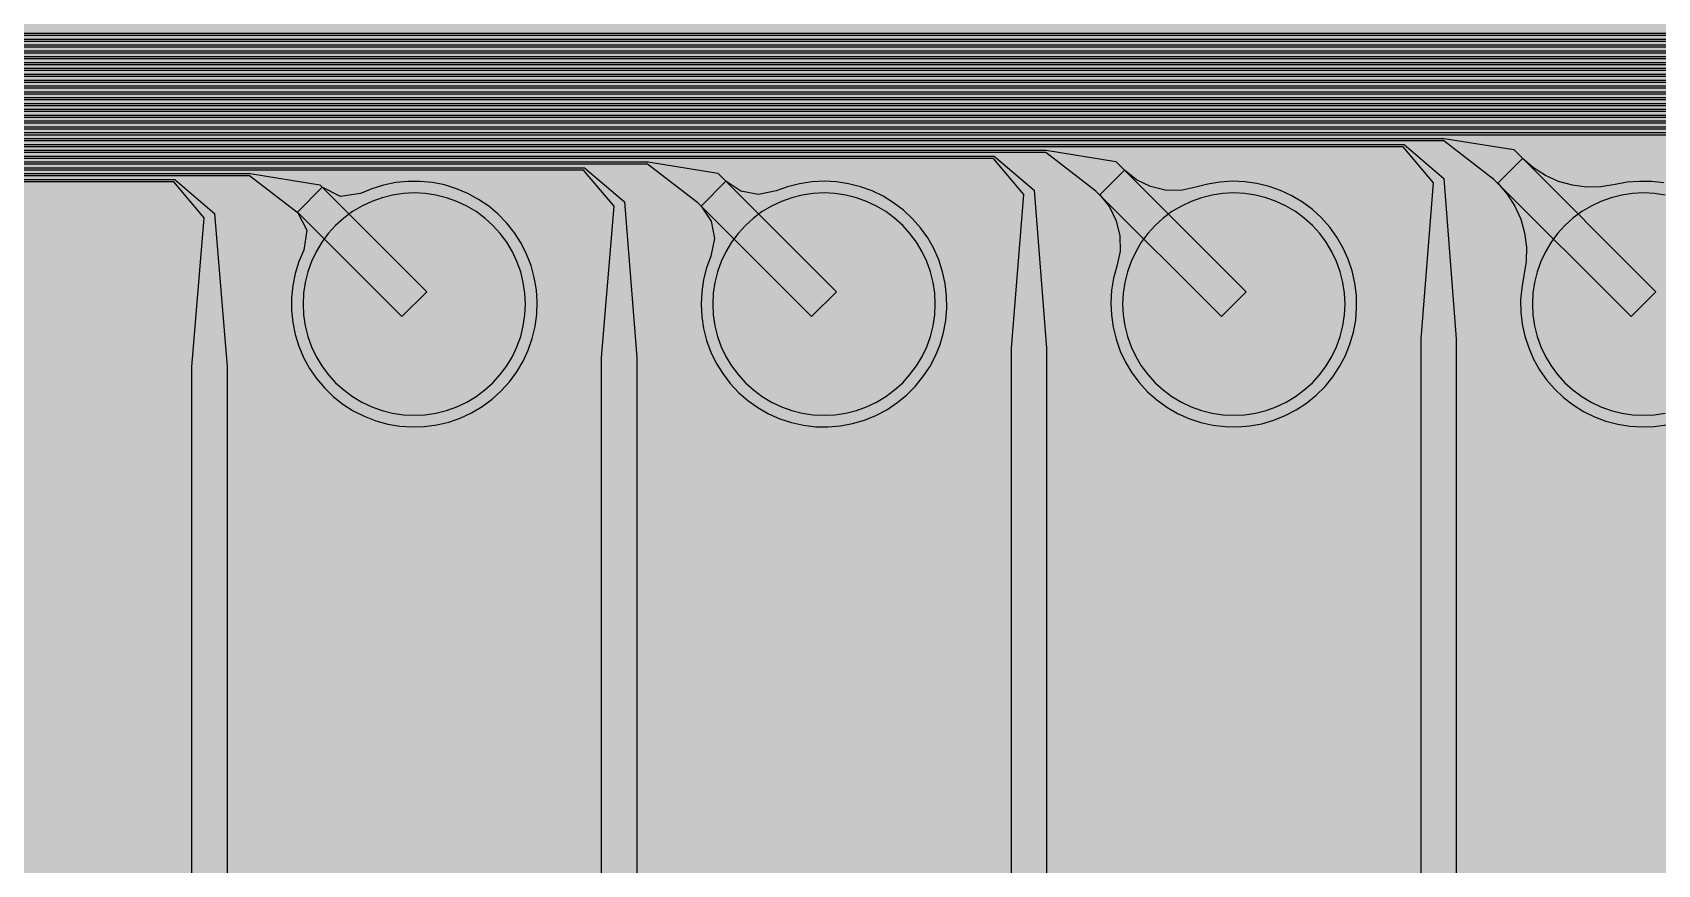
# Model space of a CAD drawing. Header units: metres. Extents: x -7240 to 10960, y -29667 to 1823.
# Drawn here: x -5403 to -4015, y -21631 to -20920 of the extents above; entities that cross this region are included whole.
import ezdxf

# ---------------------------------------------------------------- set-up
doc = ezdxf.new("R2010")
doc.units = ezdxf.units.M
for name, color, linetype in [('Metal1', 4, 'CONTINUOUS'), ('Polyimide', 7, 'CONTINUOUS'), ('Polyimide_Negative', 5, 'CONTINUOUS')]:
    doc.layers.add(name, color=color, linetype=linetype)

msp = doc.modelspace()

# ---------------------------------------------------------------- hatches: boundary and pattern name
at = {"layer": 'Polyimide'}
msp.add_hatch(color=7, dxfattribs=at).paths.add_polyline_path([(4088.5, -11806.9), (4098.7, -11851.2), (4115.6, -11893.5), (4138.6, -11932.7), (4167.4, -11968), (4201.1, -11998.5), (4239, -12023.6), (4280.3, -12042.7), (4349.2, -12073.7), (4413.2, -12113.8), (4471.3, -12162), (4522.3, -12217.7), (4565.4, -12279.7), (4599.7, -12346.9), (4624.7, -12418.2), (4639.9, -12492.2), (4645, -12567.5), (4639.9, -12642.8), (4624.7, -12716.8), (4599.7, -12788.1), (4565.4, -12855.3), (4522.3, -12917.3), (4471.3, -12973), (4413.2, -13021.2), (4349.2, -13061.3), (4280.3, -13092.3), (4239, -13111.4), (4201.1, -13136.5), (4167.4, -13167), (4138.6, -13202.3), (4115.6, -13241.5), (4098.7, -13283.8), (4088.5, -13328.1), (4085, -13373.5), (4085, -13567.5), (4099.4, -13861.6), (4142.6, -14152.8), (4214.2, -14438.4), (4313.4, -14715.5), (4439.2, -14981.7), (4590.6, -15234.2), (4766, -15470.7), (4963.7, -15688.8), (5181.8, -15886.5), (5418.3, -16061.9), (5670.8, -16213.3), (5936.9, -16339.1), (6214.1, -16438.3), (6499.7, -16509.9), (6790.9, -16553.1), (7085, -16567.5), (9960.4, -16567.5), (10038.8, -16571.4), (10116.4, -16582.9), (10192.6, -16601.9), (10266.5, -16628.4), (10337.5, -16662), (10404.8, -16702.3), (10467.9, -16749.1), (10526.1, -16801.8), (10578.8, -16860), (10625.6, -16923), (10665.9, -16990.4), (10699.5, -17061.4), (10725.9, -17135.3), (10745, -17211.4), (10756.5, -17289.1), (10760.4, -17367.5), (10760.4, -21957.3), (10721.6, -22012.9), (10686, -22070.6), (10653.6, -22130.1), (10624.5, -22191.4), (10598.9, -22254.2), (10576.8, -22318.2), (10558.3, -22383.5), (10543.4, -22449.6), (10532.2, -22516.5), (10524.7, -22583.8), (10521, -22651.5), (10521, -22719.3), (10524.7, -22787), (10532.2, -22854.4), (10543.4, -22921.2), (10558.3, -22987.4), (10576.8, -23052.6), (10598.9, -23116.7), (10624.5, -23179.5), (10653.6, -23240.7), (10686, -23300.3), (10721.6, -23357.9), (10760.4, -23413.5), (10760.4, -28667.5), (10756.5, -28745.9), (10745, -28823.6), (10725.9, -28899.7), (10699.5, -28973.6), (10665.9, -29044.6), (10625.6, -29112), (10578.8, -29175), (10526.1, -29233.2), (10467.9, -29285.9), (10404.8, -29332.7), (10337.5, -29373), (10266.5, -29406.6), (10192.6, -29433.1), (10116.4, -29452.1), (10038.8, -29463.6), (9960.4, -29467.5), (-6239.6, -29467.5), (-6318, -29463.6), (-6395.7, -29452.1), (-6471.9, -29433.1), (-6545.8, -29406.6), (-6616.7, -29373), (-6684.1, -29332.7), (-6747.1, -29285.9), (-6805.3, -29233.2), (-6858, -29175), (-6904.8, -29112), (-6945.2, -29044.6), (-6978.7, -28973.6), (-7005.2, -28899.7), (-7024.3, -28823.6), (-7035.8, -28745.9), (-7039.6, -28667.5), (-7039.6, -23426.3), (-6999.4, -23370.1), (-6962.3, -23311.6), (-6928.7, -23251.2), (-6898.5, -23189), (-6871.8, -23125.1), (-6848.8, -23059.9), (-6829.5, -22993.4), (-6814, -22926), (-6802.4, -22857.8), (-6794.6, -22789.1), (-6790.7, -22720), (-6790.7, -22650.8), (-6794.6, -22581.8), (-6802.4, -22513), (-6814, -22444.8), (-6829.5, -22377.4), (-6848.8, -22311), (-6871.8, -22245.7), (-6898.5, -22181.9), (-6928.7, -22119.7), (-6962.3, -22059.2), (-6999.4, -22000.8), (-7039.6, -21944.5), (-7039.6, -17367.5), (-7035.8, -17289.1), (-7024.3, -17211.4), (-7005.2, -17135.3), (-6978.7, -17061.4), (-6945.2, -16990.4), (-6904.8, -16923), (-6858, -16860), (-6805.3, -16801.8), (-6747.1, -16749.1), (-6684.1, -16702.3), (-6616.7, -16662), (-6545.8, -16628.4), (-6471.9, -16601.9), (-6395.7, -16582.9), (-6318, -16571.4), (-6239.6, -16567.5), (-3334, -16567.5), (-3039.9, -16553.1), (-2748.7, -16509.9), (-2463.1, -16438.3), (-2185.9, -16339.1), (-1919.8, -16213.3), (-1667.3, -16061.9), (-1430.8, -15886.5), (-1212.7, -15688.8), (-1015, -15470.7), (-839.6, -15234.2), (-688.2, -14981.7), (-562.4, -14715.5), (-463.2, -14438.4), (-391.6, -14152.8), (-348.4, -13861.6), (-334, -13567.5), (-334, -13373.5), (-337.5, -13328.1), (-347.7, -13283.8), (-364.6, -13241.5), (-387.6, -13202.3), (-416.4, -13167), (-450.1, -13136.5), (-488, -13111.4), (-529.3, -13092.3), (-529.3, -13092.3), (-598.2, -13061.3), (-662.2, -13021.2), (-720.3, -12973), (-771.3, -12917.3), (-814.4, -12855.3), (-848.7, -12788.1), (-873.7, -12716.8), (-888.9, -12642.8), (-894, -12567.5), (-888.9, -12492.2), (-873.7, -12418.2), (-848.7, -12346.9), (-814.4, -12279.7), (-771.3, -12217.7), (-720.3, -12162), (-662.2, -12113.8), (-598.2, -12073.7), (-529.3, -12042.7), (-488, -12023.6), (-450.1, -11998.5), (-416.4, -11968), (-387.6, -11932.7), (-364.6, -11893.5), (-347.7, -11851.2), (-337.5, -11806.9), (-334, -11761.5), (-334, -11074.3), (-337.5, -11028.9), (-347.7, -10984.6), (-364.6, -10942.4), (-387.6, -10903.1), (-416.4, -10867.8), (-450.1, -10837.3), (-488, -10812.2), (-529.3, -10793.2), (-529.3, -10793.2), (-598.2, -10762.1), (-662.2, -10722.1), (-720.3, -10673.8), (-771.3, -10618.1), (-814.4, -10556.1), (-848.7, -10488.9), (-873.7, -10417.6), (-888.9, -10343.7), (-894, -10268.3), (-888.9, -10193), (-873.7, -10119), (-848.7, -10047.8), (-814.4, -9980.5), (-771.3, -9918.5), (-720.3, -9862.9), (-662.2, -9814.6), (-598.2, -9774.6), (-529.3, -9743.5), (-488, -9724.5), (-450.1, -9699.4), (-416.4, -9668.8), (-387.6, -9633.5), (-364.6, -9594.3), (-347.7, -9552), (-337.5, -9507.7), (-334, -9462.4), (-334, -8775.1), (-337.5, -8729.8), (-347.7, -8685.5), (-364.6, -8643.2), (-387.6, -8604), (-416.4, -8568.7), (-450.1, -8538.1), (-488, -8513), (-529.3, -8494), (-529.3, -8494), (-598.2, -8462.9), (-662.2, -8422.9), (-720.3, -8374.6), (-771.3, -8319), (-814.4, -8257), (-848.7, -8189.7), (-873.7, -8118.5), (-888.9, -8044.5), (-894, -7969.2), (-888.9, -7893.8), (-873.7, -7819.9), (-848.7, -7748.6), (-814.4, -7681.4), (-771.3, -7619.4), (-720.3, -7563.7), (-662.2, -7515.4), (-598.2, -7475.4), (-529.3, -7444.3), (-529.3, -7444.3), (-488, -7425.3), (-450.1, -7400.2), (-416.4, -7369.7), (-387.6, -7334.4), (-364.6, -7295.1), (-347.7, -7252.9), (-337.5, -7208.6), (-334, -7163.2), (-334, -6476), (-337.5, -6430.6), (-347.7, -6386.3), (-364.6, -6344), (-387.6, -6304.8), (-416.4, -6269.5), (-450.1, -6239), (-488, -6213.9), (-529.3, -6194.8), (-529.3, -6194.8), (-598.2, -6163.8), (-662.2, -6123.7), (-720.3, -6075.5), (-771.3, -6019.8), (-814.4, -5957.8), (-848.7, -5890.6), (-873.7, -5819.3), (-888.9, -5745.3), (-894, -5670), (-888.9, -5594.7), (-873.7, -5520.7), (-848.7, -5449.4), (-814.4, -5382.2), (-771.3, -5320.2), (-720.3, -5264.5), (-662.2, -5216.3), (-598.2, -5176.2), (-529.3, -5145.2), (-529.3, -5145.2), (-488, -5126.1), (-450.1, -5101), (-416.4, -5070.5), (-387.6, -5035.2), (-364.6, -4996), (-347.7, -4953.7), (-337.5, -4909.4), (-334, -4864), (-334, 380), (-334, 1522.5), (-289, 1522.5), (-288.8, 1515.6), (-288.1, 1508.8), (-287, 1502), (-285.4, 1495.3), (-283.4, 1488.7), (-281, 1482.3), (-278.2, 1476.1), (-274.9, 1470), (-271.3, 1464.2), (-267.3, 1458.6), (-262.9, 1453.3), (-258.2, 1448.3), (-253.2, 1443.6), (-247.9, 1439.2), (-242.3, 1435.2), (-236.5, 1431.6), (-230.4, 1428.3), (-224.2, 1425.5), (-217.8, 1423.1), (-211.2, 1421.1), (-204.5, 1419.5), (-197.7, 1418.4), (-190.9, 1417.7), (-184, 1417.5), (-177.1, 1417.7), (-170.3, 1418.4), (-163.5, 1419.5), (-156.8, 1421.1), (-150.2, 1423.1), (-143.8, 1425.5), (-137.6, 1428.3), (-131.5, 1431.6), (-125.7, 1435.2), (-120.1, 1439.2), (-114.8, 1443.6), (-109.8, 1448.3), (-105.1, 1453.3), (-100.7, 1458.6), (-96.7, 1464.2), (-93.1, 1470), (-89.8, 1476.1), (-87, 1482.3), (-84.6, 1488.7), (-82.6, 1495.3), (-81, 1502), (-79.9, 1508.8), (-79.2, 1515.6), (-79, 1522.5), (1786, 1522.5), (3835, 1522.5), (3835.2, 1529), (3835.9, 1535.6), (3836.9, 1542), (3838.4, 1548.4), (3840.3, 1554.6), (3842.6, 1560.8), (3845.3, 1566.7), (3848.4, 1572.5), (3851.9, 1578.1), (3855.7, 1583.4), (3859.8, 1588.4), (3864.3, 1593.2), (3869.1, 1597.7), (3874.1, 1601.8), (3879.4, 1605.6), (3885, 1609.1), (3890.8, 1612.2), (3896.7, 1614.9), (3902.9, 1617.2), (3909.1, 1619.1), (3915.5, 1620.6), (3921.9, 1621.6), (3928.5, 1622.3), (3935, 1622.5), (3941.5, 1622.3), (3948.1, 1621.6), (3954.5, 1620.6), (3960.9, 1619.1), (3967.1, 1617.2), (3973.3, 1614.9), (3979.2, 1612.2), (3985, 1609.1), (3990.6, 1605.6), (3995.9, 1601.8), (4000.9, 1597.7), (4005.7, 1593.2), (4010.2, 1588.4), (4014.3, 1583.4), (4018.1, 1578.1), (4021.6, 1572.5), (4024.7, 1566.7), (4027.4, 1560.8), (4029.7, 1554.6), (4031.6, 1548.4), (4033.1, 1542), (4034.1, 1535.6), (4034.8, 1529), (4035, 1522.5), (4085, 1522.5), (4085, 380), (4085, 330), (4085, -4864), (4088.5, -4909.4), (4098.7, -4953.7), (4115.6, -4996), (4138.6, -5035.2), (4167.4, -5070.5), (4201.1, -5101), (4239, -5126.1), (4280.3, -5145.2), (4280.3, -5145.2), (4349.2, -5176.2), (4413.2, -5216.3), (4471.3, -5264.5), (4522.3, -5320.2), (4565.4, -5382.2), (4599.7, -5449.4), (4624.7, -5520.7), (4639.9, -5594.7), (4645, -5670), (4639.9, -5745.3), (4624.7, -5819.3), (4599.7, -5890.6), (4565.4, -5957.8), (4522.3, -6019.8), (4471.3, -6075.5), (4413.2, -6123.7), (4349.2, -6163.8), (4280.3, -6194.8), (4239, -6213.9), (4201.1, -6239), (4167.4, -6269.5), (4138.6, -6304.8), (4115.6, -6344), (4098.7, -6386.3), (4088.5, -6430.6), (4085, -6476), (4085, -11761.5), (4088.5, -11806.9)])

# ---------------------------------------------------------------- linework, layer by layer
at = {"layer": 'Metal1'}
for points in [[(1028.9, -18191.7), (1028.9, -22187.9), (998.3, -22218.5), (-5847.5, -22218.5), (-5878.1, -22187.9), (-5878.1, -20951.6), (-5847.5, -20921), (-1048.1, -20921), (-997.7, -20942.4), (-953, -21000), (-864.3, -21144.7), (-889.9, -21160.3), (-978.6, -21015.6), (-1007.7, -20952.8), (-1048.6, -20923), (-5846.7, -20923), (-5876.1, -20952.4), (-5876.1, -22187.1), (-5846.7, -22216.5), (997.5, -22216.5), (1026.9, -22187.1), (1026.9, -18191.7)], [(1023.9, -18191.7), (1023.9, -22182.9), (993.3, -22213.5), (-5842.5, -22213.5), (-5873.1, -22182.9), (-5873.1, -20956.6), (-5842.5, -20926), (-1081.7, -20926), (-1048.1, -20955.3), (-1037.1, -21110.2), (-1037.1, -21892.5), (-1067.1, -21892.5), (-1067.1, -21110.2), (-1056.2, -20958.7), (-1082.5, -20928), (-5841.7, -20928), (-5871.1, -20957.4), (-5871.1, -22182.1), (-5841.7, -22211.5), (992.5, -22211.5), (1021.9, -22182.1), (1021.9, -18191.7)], [(1018.9, -18191.7), (1018.9, -22177.9), (988.3, -22208.5), (-5837.5, -22208.5), (-5868.1, -22177.9), (-5868.1, -20961.6), (-5837.5, -20931), (-1398.1, -20931), (-1346.9, -20951.7), (-1306, -21001.5), (-1214.5, -21144.4), (-1239.8, -21160.6), (-1331.3, -21017.7), (-1357.4, -20962.9), (-1398.6, -20933), (-5836.7, -20933), (-5866.1, -20962.4), (-5866.1, -22177.1), (-5836.7, -22206.5), (987.5, -22206.5), (1016.9, -22177.1), (1016.9, -18191.7)], [(1013.9, -18191.7), (1013.9, -22172.9), (983.3, -22203.5), (-5832.5, -22203.5), (-5863.1, -22172.9), (-5863.1, -20966.6), (-5832.5, -20936), (-1431.7, -20936), (-1398.1, -20965.3), (-1387.1, -21118.2), (-1387.1, -21892.5), (-1417.1, -21892.5), (-1417.1, -21118.2), (-1406.2, -20968.7), (-1432.5, -20938), (-5831.7, -20938), (-5861.1, -20967.4), (-5861.1, -22172.1), (-5831.7, -22201.5), (982.5, -22201.5), (1011.9, -22172.1), (1011.9, -18191.7)], [(1008.9, -18191.7), (1008.9, -22167.9), (978.3, -22198.5), (-5827.5, -22198.5), (-5858.1, -22167.9), (-5858.1, -20971.6), (-5827.5, -20941), (-1748.1, -20941), (-1696.1, -20960.8), (-1659.2, -21003.2), (-1564.7, -21144.1), (-1589.6, -21160.9), (-1684.1, -21019.9), (-1707.1, -20973), (-1748.6, -20943), (-5826.7, -20943), (-5856.1, -20972.4), (-5856.1, -22167.1), (-5826.7, -22196.5), (977.5, -22196.5), (1006.9, -22167.1), (1006.9, -18191.7)], [(1003.9, -18191.7), (1003.9, -22162.9), (973.3, -22193.5), (-5822.5, -22193.5), (-5853.1, -22162.9), (-5853.1, -20976.6), (-5822.5, -20946), (-1781.7, -20946), (-1748, -20975.3), (-1737.1, -21126.2), (-1737.1, -21892.5), (-1767.1, -21892.5), (-1767.1, -21126.2), (-1756.2, -20978.7), (-1782.5, -20948), (-5821.7, -20948), (-5851.1, -20977.4), (-5851.1, -22162.1), (-5821.7, -22191.5), (972.5, -22191.5), (1001.9, -22162.1), (1001.9, -18191.7)], [(998.9, -18191.7), (998.9, -22157.9), (968.3, -22188.5), (-5817.5, -22188.5), (-5848.1, -22157.9), (-5848.1, -20981.6), (-5817.5, -20951), (-2098.1, -20951), (-2045.3, -20969.9), (-2012.6, -21005.1), (-1914.9, -21143.9), (-1939.4, -21161.1), (-2037.1, -21022.4), (-2056.9, -20983.2), (-2098.6, -20953), (-5816.7, -20953), (-5846.1, -20982.4), (-5846.1, -22157.1), (-5816.7, -22186.5), (967.5, -22186.5), (996.9, -22157.1), (996.9, -18191.7)], [(993.9, -18191.7), (993.9, -22152.9), (963.3, -22183.5), (-5812.5, -22183.5), (-5843.1, -22152.9), (-5843.1, -20986.6), (-5812.5, -20956), (-2131.7, -20956), (-2098, -20985.3), (-2087.1, -21134.2), (-2087.1, -21892.5), (-2117.1, -21892.5), (-2117.1, -21134.2), (-2106.3, -20988.7), (-2132.5, -20958), (-5811.7, -20958), (-5841.1, -20987.4), (-5841.1, -22152.1), (-5811.7, -22181.5), (962.5, -22181.5), (991.9, -22152.1), (991.9, -18191.7)], [(988.9, -18191.7), (988.9, -22147.9), (958.3, -22178.5), (-5807.5, -22178.5), (-5838.1, -22147.9), (-5838.1, -20991.6), (-5807.5, -20961), (-2448.1, -20961), (-2394.4, -20978.8), (-2366.1, -21007.2), (-2265.1, -21143.6), (-2289.2, -21161.4), (-2390.2, -21025.1), (-2406.6, -20993.4), (-2448.6, -20963), (-5806.7, -20963), (-5836.1, -20992.4), (-5836.1, -22147.1), (-5806.7, -22176.5), (957.5, -22176.5), (986.9, -22147.1), (986.9, -18191.7)], [(983.9, -18191.7), (983.9, -22142.9), (953.3, -22173.5), (-5802.5, -22173.5), (-5833.1, -22142.9), (-5833.1, -20996.6), (-5802.5, -20966), (-2481.7, -20966), (-2448, -20995.3), (-2437.1, -21142.2), (-2437.1, -21892.5), (-2467.1, -21892.5), (-2467.1, -21142.2), (-2456.3, -20998.7), (-2482.5, -20968), (-5801.7, -20968), (-5831.1, -20997.4), (-5831.1, -22142.1), (-5801.7, -22171.5), (952.5, -22171.5), (981.9, -22142.1), (981.9, -18191.7)], [(978.9, -18191.7), (978.9, -22137.9), (948.3, -22168.5), (-5797.5, -22168.5), (-5828.1, -22137.9), (-5828.1, -21001.6), (-5797.5, -20971), (-2798.1, -20971), (-2743.4, -20987.6), (-2719.9, -21009.6), (-2615.3, -21143.3), (-2638.9, -21161.7), (-2743.5, -21028.1), (-2756.3, -21003.6), (-2798.6, -20973), (-5796.7, -20973), (-5826.1, -21002.4), (-5826.1, -22137.1), (-5796.7, -22166.5), (947.5, -22166.5), (976.9, -22137.1), (976.9, -18191.7)], [(973.9, -18191.7), (973.9, -22132.9), (943.3, -22163.5), (-5792.5, -22163.5), (-5823.1, -22132.9), (-5823.1, -21006.6), (-5792.5, -20976), (-2831.7, -20976), (-2797.9, -21005.3), (-2787.1, -21150.2), (-2787.1, -21892.5), (-2817.1, -21892.5), (-2817.1, -21150.2), (-2806.3, -21008.7), (-2832.5, -20978), (-5791.7, -20978), (-5821.1, -21007.4), (-5821.1, -22132.1), (-5791.7, -22161.5), (942.5, -22161.5), (971.9, -22132.1), (971.9, -18191.7)], [(968.9, -18191.7), (968.9, -22127.9), (938.3, -22158.5), (-5787.5, -22158.5), (-5818.1, -22127.9), (-5818.1, -21011.6), (-5787.5, -20981), (-3177.4, -20981), (-3121.3, -20995.6), (-3086.5, -21021.9), (-2966.5, -21141.9), (-2987.7, -21163.1), (-3107.7, -21043.1), (-3131.5, -21010.9), (-3177.8, -20983), (-5786.7, -20983), (-5816.1, -21012.4), (-5816.1, -22127.1), (-5786.7, -22156.5), (937.5, -22156.5), (966.9, -22127.1), (966.9, -18191.7)], [(963.9, -18191.7), (963.9, -22122.9), (933.3, -22153.5), (-5782.5, -22153.5), (-5813.1, -22122.9), (-5813.1, -21016.6), (-5782.5, -20986), (-3181.7, -20986), (-3147.9, -21015.2), (-3137.1, -21158.2), (-3137.1, -21892.5), (-3167.1, -21892.5), (-3167.1, -21158.2), (-3156.4, -21018.8), (-3182.5, -20988), (-5781.7, -20988), (-5811.1, -21017.4), (-5811.1, -22122.1), (-5781.7, -22151.5), (932.5, -22151.5), (961.9, -22122.1), (961.9, -18191.7)], [(958.9, -18191.7), (958.9, -22117.9), (928.3, -22148.5), (-5777.5, -22148.5), (-5808.1, -22117.9), (-5808.1, -21021.6), (-5777.5, -20991), (-3517.4, -20991), (-3460.5, -21004.4), (-3436.5, -21021.9), (-3316.5, -21141.9), (-3337.7, -21163.1), (-3457.7, -21043.1), (-3472.3, -21022), (-3517.8, -20993), (-5776.7, -20993), (-5806.1, -21022.4), (-5806.1, -22117.1), (-5776.7, -22146.5), (927.5, -22146.5), (956.9, -22117.1), (956.9, -18191.7)], [(953.9, -18191.7), (953.9, -22112.9), (923.3, -22143.5), (-5772.5, -22143.5), (-5803.1, -22112.9), (-5803.1, -21026.6), (-5772.5, -20996), (-3531.7, -20996), (-3497.9, -21025.2), (-3487.1, -21166.2), (-3487.1, -21892.5), (-3517.1, -21892.5), (-3517.1, -21166.2), (-3506.4, -21028.8), (-3532.5, -20998), (-5771.7, -20998), (-5801.1, -21027.4), (-5801.1, -22112.1), (-5771.7, -22141.5), (922.5, -22141.5), (951.9, -22112.1), (951.9, -18191.7)], [(948.9, -18191.7), (948.9, -22107.9), (918.3, -22138.5), (-5767.5, -22138.5), (-5798.1, -22107.9), (-5798.1, -21031.6), (-5767.5, -21001), (-3857.4, -21001), (-3799.4, -21012.8), (-3786.5, -21021.9), (-3666.5, -21141.9), (-3687.7, -21163.1), (-3807.7, -21043.1), (-3813.4, -21033.7), (-3857.8, -21003), (-5766.7, -21003), (-5796.1, -21032.4), (-5796.1, -22107.1), (-5766.7, -22136.5), (917.5, -22136.5), (946.9, -22107.1), (946.9, -18191.7)], [(943.9, -18191.7), (943.9, -22102.9), (913.3, -22133.5), (-5762.5, -22133.5), (-5793.1, -22102.9), (-5793.1, -21036.6), (-5762.5, -21006), (-3881.7, -21006), (-3847.8, -21035.2), (-3837.1, -21174.2), (-3837.1, -21892.5), (-3867.1, -21892.5), (-3867.1, -21174.2), (-3856.4, -21038.8), (-3882.5, -21008), (-5761.7, -21008), (-5791.1, -21037.4), (-5791.1, -22102.1), (-5761.7, -22131.5), (912.5, -22131.5), (941.9, -22102.1), (941.9, -18191.7)], [(938.9, -18191.7), (938.9, -22097.9), (908.3, -22128.5), (-5757.5, -22128.5), (-5788.1, -22097.9), (-5788.1, -21041.6), (-5757.5, -21011), (-4197.4, -21011), (-4137.9, -21020.5), (-4016.5, -21141.9), (-4037.7, -21163.1), (-4154.9, -21045.9), (-4197.8, -21013), (-5756.7, -21013), (-5786.1, -21042.4), (-5786.1, -22097.1), (-5756.7, -22126.5), (907.5, -22126.5), (936.9, -22097.1), (936.9, -18191.7)], [(933.9, -18191.7), (933.9, -22092.9), (903.3, -22123.5), (-5752.5, -22123.5), (-5783.1, -22092.9), (-5783.1, -21046.6), (-5752.5, -21016), (-4231.7, -21016), (-4197.8, -21045.2), (-4187.1, -21182.2), (-4187.1, -21892.5), (-4217.1, -21892.5), (-4217.1, -21182.2), (-4206.5, -21048.8), (-4232.5, -21018), (-5751.7, -21018), (-5781.1, -21047.4), (-5781.1, -22092.1), (-5751.7, -22121.5), (902.5, -22121.5), (931.9, -22092.1), (931.9, -18191.7)], [(928.9, -18191.7), (928.9, -22087.9), (898.3, -22118.5), (-5747.5, -22118.5), (-5778.1, -22087.9), (-5778.1, -21051.6), (-5747.5, -21021), (-4537.4, -21021), (-4477.9, -21030.5), (-4366.5, -21141.9), (-4387.7, -21163.1), (-4494.9, -21055.9), (-4537.8, -21023), (-5746.7, -21023), (-5776.1, -21052.4), (-5776.1, -22087.1), (-5746.7, -22116.5), (897.5, -22116.5), (926.9, -22087.1), (926.9, -18191.7)], [(923.9, -18191.7), (923.9, -22082.9), (893.3, -22113.5), (-5742.5, -22113.5), (-5773.1, -22082.9), (-5773.1, -21056.6), (-5742.5, -21026), (-4581.7, -21026), (-4547.7, -21055.2), (-4537.1, -21190.2), (-4537.1, -21892.5), (-4567.1, -21892.5), (-4567.1, -21190.2), (-4556.5, -21058.8), (-4582.5, -21028), (-5741.7, -21028), (-5771.1, -21057.4), (-5771.1, -22082.1), (-5741.7, -22111.5), (892.5, -22111.5), (921.9, -22082.1), (921.9, -18191.7)], [(918.9, -18191.7), (918.9, -22077.9), (888.3, -22108.5), (-5737.5, -22108.5), (-5768.1, -22077.9), (-5768.1, -21061.6), (-5737.5, -21031), (-4877.4, -21031), (-4817.9, -21040.5), (-4716.5, -21141.9), (-4737.7, -21163.1), (-4834.9, -21065.9), (-4877.8, -21033), (-5736.7, -21033), (-5766.1, -21062.4), (-5766.1, -22077.1), (-5736.7, -22106.5), (887.5, -22106.5), (916.9, -22077.1), (916.9, -18191.7)], [(913.9, -18191.7), (913.9, -22072.9), (883.3, -22103.5), (-5732.5, -22103.5), (-5763.1, -22072.9), (-5763.1, -21066.6), (-5732.5, -21036), (-4931.7, -21036), (-4897.7, -21065.2), (-4887.1, -21198.2), (-4887.1, -21892.5), (-4917.1, -21892.5), (-4917.1, -21198.2), (-4906.5, -21068.8), (-4932.5, -21038), (-5731.7, -21038), (-5761.1, -21067.4), (-5761.1, -22072.1), (-5731.7, -22101.5), (882.5, -22101.5), (911.9, -22072.1), (911.9, -18191.7)], [(908.9, -18191.7), (908.9, -22067.9), (878.3, -22098.5), (-5727.5, -22098.5), (-5758.1, -22067.9), (-5758.1, -21071.6), (-5727.5, -21041), (-5217.4, -21041), (-5157.9, -21050.5), (-5066.5, -21141.9), (-5087.7, -21163.1), (-5174.9, -21075.9), (-5217.8, -21043), (-5726.7, -21043), (-5756.1, -21072.4), (-5756.1, -22067.1), (-5726.7, -22096.5), (877.5, -22096.5), (906.9, -22067.1), (906.9, -18191.7)], [(903.9, -18191.7), (903.9, -22062.9), (873.3, -22093.5), (-5722.5, -22093.5), (-5753.1, -22062.9), (-5753.1, -21076.6), (-5722.5, -21046), (-5281.7, -21046), (-5247.7, -21075.2), (-5237.1, -21206.2), (-5237.1, -21892.5), (-5267.1, -21892.5), (-5267.1, -21206.2), (-5256.6, -21078.8), (-5282.5, -21048), (-5721.7, -21048), (-5751.1, -21077.4), (-5751.1, -22062.1), (-5721.7, -22091.5), (872.5, -22091.5), (901.9, -22062.1), (901.9, -18191.7)], [(-4009.9, -21048.9), (-4020.3, -21047.7), (-4030.7, -21047.6), (-4041.2, -21048.4), (-4051.4, -21050.4), (-4063.5, -21052.3), (-4075.8, -21052.5), (-4087.9, -21050.9), (-4099.7, -21047.6), (-4110.8, -21042.6), (-4121.2, -21036), (-4130.4, -21028), (-4151.6, -21049.2), (-4151.6, -21049.2), (-4143.6, -21058.5), (-4137.1, -21068.8), (-4132, -21080), (-4128.7, -21091.7), (-4127.1, -21103.9), (-4127.3, -21116.1), (-4129.3, -21128.2), (-4131.2, -21138.5), (-4132.1, -21148.9), (-4131.9, -21159.3), (-4130.7, -21169.7), (-4128.5, -21179.9), (-4125.2, -21189.9), (-4121, -21199.5), (-4115.9, -21208.6), (-4109.9, -21217.1), (-4103.1, -21225), (-4095.5, -21232.2), (-4087.2, -21238.6), (-4078.3, -21244.2), (-4069, -21248.8), (-4059.2, -21252.5), (-4049.1, -21255.2), (-4038.8, -21256.9), (-4028.3, -21257.5), (-4017.9, -21257.1), (-4007.5, -21255.7)]]:
    msp.add_lwpolyline(points, dxfattribs=at)
for points in [[(-4491.6, -21059.2), (-4483.4, -21069.5), (-4477.6, -21081.3), (-4474.5, -21094.1), (-4474.3, -21107.2), (-4477, -21120.1), (-4479.8, -21130.3), (-4481.5, -21140.7), (-4482.1, -21151.3), (-4481.7, -21161.9), (-4480.2, -21172.3), (-4477.7, -21182.6), (-4474.2, -21192.6), (-4469.7, -21202.1), (-4464.2, -21211.2), (-4457.9, -21219.6), (-4450.7, -21227.4), (-4442.8, -21234.4), (-4434.2, -21240.6), (-4425.1, -21245.9), (-4415.4, -21250.3), (-4405.4, -21253.6), (-4395.1, -21256), (-4384.6, -21257.2), (-4374, -21257.5), (-4363.5, -21256.6), (-4353.1, -21254.7), (-4342.9, -21251.8), (-4333.1, -21247.8), (-4323.7, -21242.9), (-4314.9, -21237.1), (-4306.7, -21230.4), (-4299.2, -21222.9), (-4292.5, -21214.7), (-4286.7, -21205.9), (-4281.8, -21196.5), (-4277.9, -21186.7), (-4274.9, -21176.6), (-4273, -21166.2), (-4272.2, -21155.6), (-4272.4, -21145), (-4273.7, -21134.6), (-4276, -21124.2), (-4279.4, -21114.2), (-4283.7, -21104.6), (-4289, -21095.4), (-4295.2, -21086.8), (-4302.2, -21078.9), (-4310, -21071.8), (-4318.4, -21065.4), (-4327.5, -21060), (-4337.1, -21055.4), (-4347, -21051.9), (-4357.3, -21049.4), (-4367.8, -21047.9), (-4378.3, -21047.5), (-4388.9, -21048.2), (-4399.3, -21049.9), (-4409.5, -21052.6), (-4422.4, -21055.3), (-4435.6, -21055.1), (-4448.3, -21052), (-4460.1, -21046.2), (-4470.4, -21038), (-4491.6, -21059.2)], [(-5177, -21073.8), (-5169, -21089.3), (-5171.5, -21106.5), (-5175.7, -21116.2), (-5178.8, -21126.3), (-5180.9, -21136.6), (-5182, -21147.1), (-5182, -21157.6), (-5181, -21168.1), (-5178.9, -21178.4), (-5175.8, -21188.5), (-5171.7, -21198.2), (-5166.6, -21207.4), (-5160.7, -21216.1), (-5153.9, -21224.1), (-5146.3, -21231.5), (-5138.1, -21238), (-5129.2, -21243.7), (-5119.8, -21248.4), (-5110, -21252.2), (-5099.8, -21255), (-5089.4, -21256.8), (-5078.9, -21257.5), (-5068.4, -21257.1), (-5058, -21255.7), (-5047.7, -21253.3), (-5037.8, -21249.9), (-5028.2, -21245.4), (-5019.2, -21240.1), (-5010.7, -21233.8), (-5002.9, -21226.7), (-4995.8, -21218.9), (-4989.6, -21210.5), (-4984.2, -21201.4), (-4979.8, -21191.8), (-4976.3, -21181.9), (-4973.9, -21171.7), (-4972.5, -21161.2), (-4972.1, -21150.7), (-4972.8, -21140.2), (-4974.6, -21129.8), (-4977.4, -21119.6), (-4981.2, -21109.8), (-4985.9, -21100.4), (-4991.6, -21091.6), (-4998.2, -21083.3), (-5005.5, -21075.7), (-5013.5, -21068.9), (-5022.2, -21063), (-5031.5, -21057.9), (-5041.2, -21053.9), (-5051.2, -21050.7), (-5061.5, -21048.7), (-5072, -21047.6), (-5082.6, -21047.6), (-5093, -21048.7), (-5103.3, -21050.8), (-5113.4, -21054), (-5123.1, -21058.1), (-5140.3, -21060.6), (-5155.8, -21052.6), (-5177, -21073.8)], [(-4832.1, -21068.7), (-4823.6, -21081.5), (-4820.7, -21096.5), (-4823.8, -21111.5), (-4827.4, -21121.4), (-4830, -21131.6), (-4831.6, -21142), (-4832.1, -21152.5), (-4831.6, -21163), (-4830, -21173.4), (-4827.4, -21183.6), (-4823.8, -21193.5), (-4819.2, -21203), (-4813.7, -21211.9), (-4807.3, -21220.3), (-4800.1, -21228), (-4792.2, -21234.9), (-4783.6, -21241), (-4774.5, -21246.2), (-4764.9, -21250.5), (-4754.9, -21253.8), (-4744.6, -21256), (-4734.1, -21257.3), (-4723.6, -21257.4), (-4713.1, -21256.6), (-4702.8, -21254.6), (-4692.7, -21251.7), (-4682.9, -21247.7), (-4673.6, -21242.8), (-4664.8, -21237), (-4656.7, -21230.4), (-4649.3, -21222.9), (-4642.6, -21214.8), (-4636.8, -21206), (-4631.9, -21196.7), (-4627.9, -21186.9), (-4625, -21176.8), (-4623.1, -21166.5), (-4622.2, -21156), (-4622.4, -21145.5), (-4623.6, -21135), (-4625.9, -21124.8), (-4629.1, -21114.8), (-4633.4, -21105.1), (-4638.6, -21096), (-4644.7, -21087.4), (-4651.6, -21079.5), (-4659.3, -21072.3), (-4667.7, -21065.9), (-4676.7, -21060.4), (-4686.1, -21055.8), (-4696, -21052.2), (-4706.2, -21049.6), (-4716.6, -21048), (-4727.1, -21047.5), (-4737.6, -21048), (-4748, -21049.6), (-4758.2, -21052.2), (-4768.1, -21055.8), (-4783.1, -21058.9), (-4798.2, -21056), (-4810.9, -21047.5), (-4832.1, -21068.7)]]:
    msp.add_lwpolyline(points, close=True, dxfattribs=at)
at = {"layer": 'Polyimide_Negative'}
for points in [[(-4982.1, -21152.5), (-4982.6, -21143.2), (-4984, -21134), (-4986.2, -21124.9), (-4989.4, -21116.1), (-4993.3, -21107.7), (-4998.1, -21099.7), (-5003.7, -21092.2), (-5009.9, -21085.3), (-5016.9, -21079.1), (-5024.3, -21073.5), (-5032.3, -21068.7), (-5040.8, -21064.7), (-5049.5, -21061.6), (-5058.6, -21059.3), (-5067.8, -21058), (-5077.1, -21057.5), (-5086.4, -21058), (-5095.7, -21059.3), (-5104.7, -21061.6), (-5113.5, -21064.7), (-5121.9, -21068.7), (-5129.9, -21073.5), (-5137.4, -21079.1), (-5144.3, -21085.3), (-5150.6, -21092.2), (-5156.1, -21099.7), (-5160.9, -21107.7), (-5164.9, -21116.1), (-5168, -21124.9), (-5170.3, -21134), (-5171.7, -21143.2), (-5172.1, -21152.5), (-5171.7, -21161.8), (-5170.3, -21171), (-5168, -21180.1), (-5164.9, -21188.9), (-5160.9, -21197.3), (-5156.1, -21205.3), (-5150.6, -21212.8), (-5144.3, -21219.7), (-5137.4, -21225.9), (-5129.9, -21231.5), (-5121.9, -21236.3), (-5113.5, -21240.3), (-5104.7, -21243.4), (-5095.7, -21245.7), (-5086.4, -21247), (-5077.1, -21247.5), (-5067.8, -21247), (-5058.6, -21245.7), (-5049.5, -21243.4), (-5040.8, -21240.3), (-5032.3, -21236.3), (-5024.3, -21231.5), (-5016.9, -21225.9), (-5009.9, -21219.7), (-5003.7, -21212.8), (-4998.1, -21205.3), (-4993.3, -21197.3), (-4989.4, -21188.9), (-4986.2, -21180.1), (-4984, -21171), (-4982.6, -21161.8), (-4982.1, -21152.5)], [(-4632.1, -21152.5), (-4632.6, -21143.2), (-4634, -21134), (-4636.2, -21124.9), (-4639.4, -21116.1), (-4643.3, -21107.7), (-4648.1, -21099.7), (-4653.7, -21092.2), (-4659.9, -21085.3), (-4666.9, -21079.1), (-4674.3, -21073.5), (-4682.3, -21068.7), (-4690.8, -21064.7), (-4699.5, -21061.6), (-4708.6, -21059.3), (-4717.8, -21058), (-4727.1, -21057.5), (-4736.4, -21058), (-4745.7, -21059.3), (-4754.7, -21061.6), (-4763.5, -21064.7), (-4771.9, -21068.7), (-4779.9, -21073.5), (-4787.4, -21079.1), (-4794.3, -21085.3), (-4800.6, -21092.2), (-4806.1, -21099.7), (-4810.9, -21107.7), (-4814.9, -21116.1), (-4818, -21124.9), (-4820.3, -21134), (-4821.7, -21143.2), (-4822.1, -21152.5), (-4821.7, -21161.8), (-4820.3, -21171), (-4818, -21180.1), (-4814.9, -21188.9), (-4810.9, -21197.3), (-4806.1, -21205.3), (-4800.6, -21212.8), (-4794.3, -21219.7), (-4787.4, -21225.9), (-4779.9, -21231.5), (-4771.9, -21236.3), (-4763.5, -21240.3), (-4754.7, -21243.4), (-4745.7, -21245.7), (-4736.4, -21247), (-4727.1, -21247.5), (-4717.8, -21247), (-4708.6, -21245.7), (-4699.5, -21243.4), (-4690.8, -21240.3), (-4682.3, -21236.3), (-4674.3, -21231.5), (-4666.9, -21225.9), (-4659.9, -21219.7), (-4653.7, -21212.8), (-4648.1, -21205.3), (-4643.3, -21197.3), (-4639.4, -21188.9), (-4636.2, -21180.1), (-4634, -21171), (-4632.6, -21161.8), (-4632.1, -21152.5)], [(-4282.1, -21152.5), (-4282.6, -21143.2), (-4284, -21134), (-4286.2, -21124.9), (-4289.4, -21116.1), (-4293.3, -21107.7), (-4298.1, -21099.7), (-4303.7, -21092.2), (-4309.9, -21085.3), (-4316.9, -21079.1), (-4324.3, -21073.5), (-4332.3, -21068.7), (-4340.8, -21064.7), (-4349.5, -21061.6), (-4358.6, -21059.3), (-4367.8, -21058), (-4377.1, -21057.5), (-4386.4, -21058), (-4395.7, -21059.3), (-4404.7, -21061.6), (-4413.5, -21064.7), (-4421.9, -21068.7), (-4429.9, -21073.5), (-4437.4, -21079.1), (-4444.3, -21085.3), (-4450.6, -21092.2), (-4456.1, -21099.7), (-4460.9, -21107.7), (-4464.9, -21116.1), (-4468, -21124.9), (-4470.3, -21134), (-4471.7, -21143.2), (-4472.1, -21152.5), (-4471.7, -21161.8), (-4470.3, -21171), (-4468, -21180.1), (-4464.9, -21188.9), (-4460.9, -21197.3), (-4456.1, -21205.3), (-4450.6, -21212.8), (-4444.3, -21219.7), (-4437.4, -21225.9), (-4429.9, -21231.5), (-4421.9, -21236.3), (-4413.5, -21240.3), (-4404.7, -21243.4), (-4395.7, -21245.7), (-4386.4, -21247), (-4377.1, -21247.5), (-4367.8, -21247), (-4358.6, -21245.7), (-4349.5, -21243.4), (-4340.8, -21240.3), (-4332.3, -21236.3), (-4324.3, -21231.5), (-4316.9, -21225.9), (-4309.9, -21219.7), (-4303.7, -21212.8), (-4298.1, -21205.3), (-4293.3, -21197.3), (-4289.4, -21188.9), (-4286.2, -21180.1), (-4284, -21171), (-4282.6, -21161.8), (-4282.1, -21152.5)]]:
    msp.add_lwpolyline(points, close=True, dxfattribs=at)
msp.add_lwpolyline([(-4008.6, -21059.3), (-4017.8, -21058), (-4027.1, -21057.5), (-4036.4, -21058), (-4045.7, -21059.3), (-4054.7, -21061.6), (-4063.5, -21064.7), (-4071.9, -21068.7), (-4079.9, -21073.5), (-4087.4, -21079.1), (-4094.3, -21085.3), (-4100.6, -21092.2), (-4106.1, -21099.7), (-4110.9, -21107.7), (-4114.9, -21116.1), (-4118, -21124.9), (-4120.3, -21134), (-4121.7, -21143.2), (-4122.1, -21152.5), (-4121.7, -21161.8), (-4120.3, -21171), (-4118, -21180.1), (-4114.9, -21188.9), (-4110.9, -21197.3), (-4106.1, -21205.3), (-4100.6, -21212.8), (-4094.3, -21219.7), (-4087.4, -21225.9), (-4079.9, -21231.5), (-4071.9, -21236.3), (-4063.5, -21240.3), (-4054.7, -21243.4), (-4045.7, -21245.7), (-4036.4, -21247), (-4027.1, -21247.5), (-4017.8, -21247), (-4008.6, -21245.7)], dxfattribs=at)

doc.saveas('drawing.dxf')
